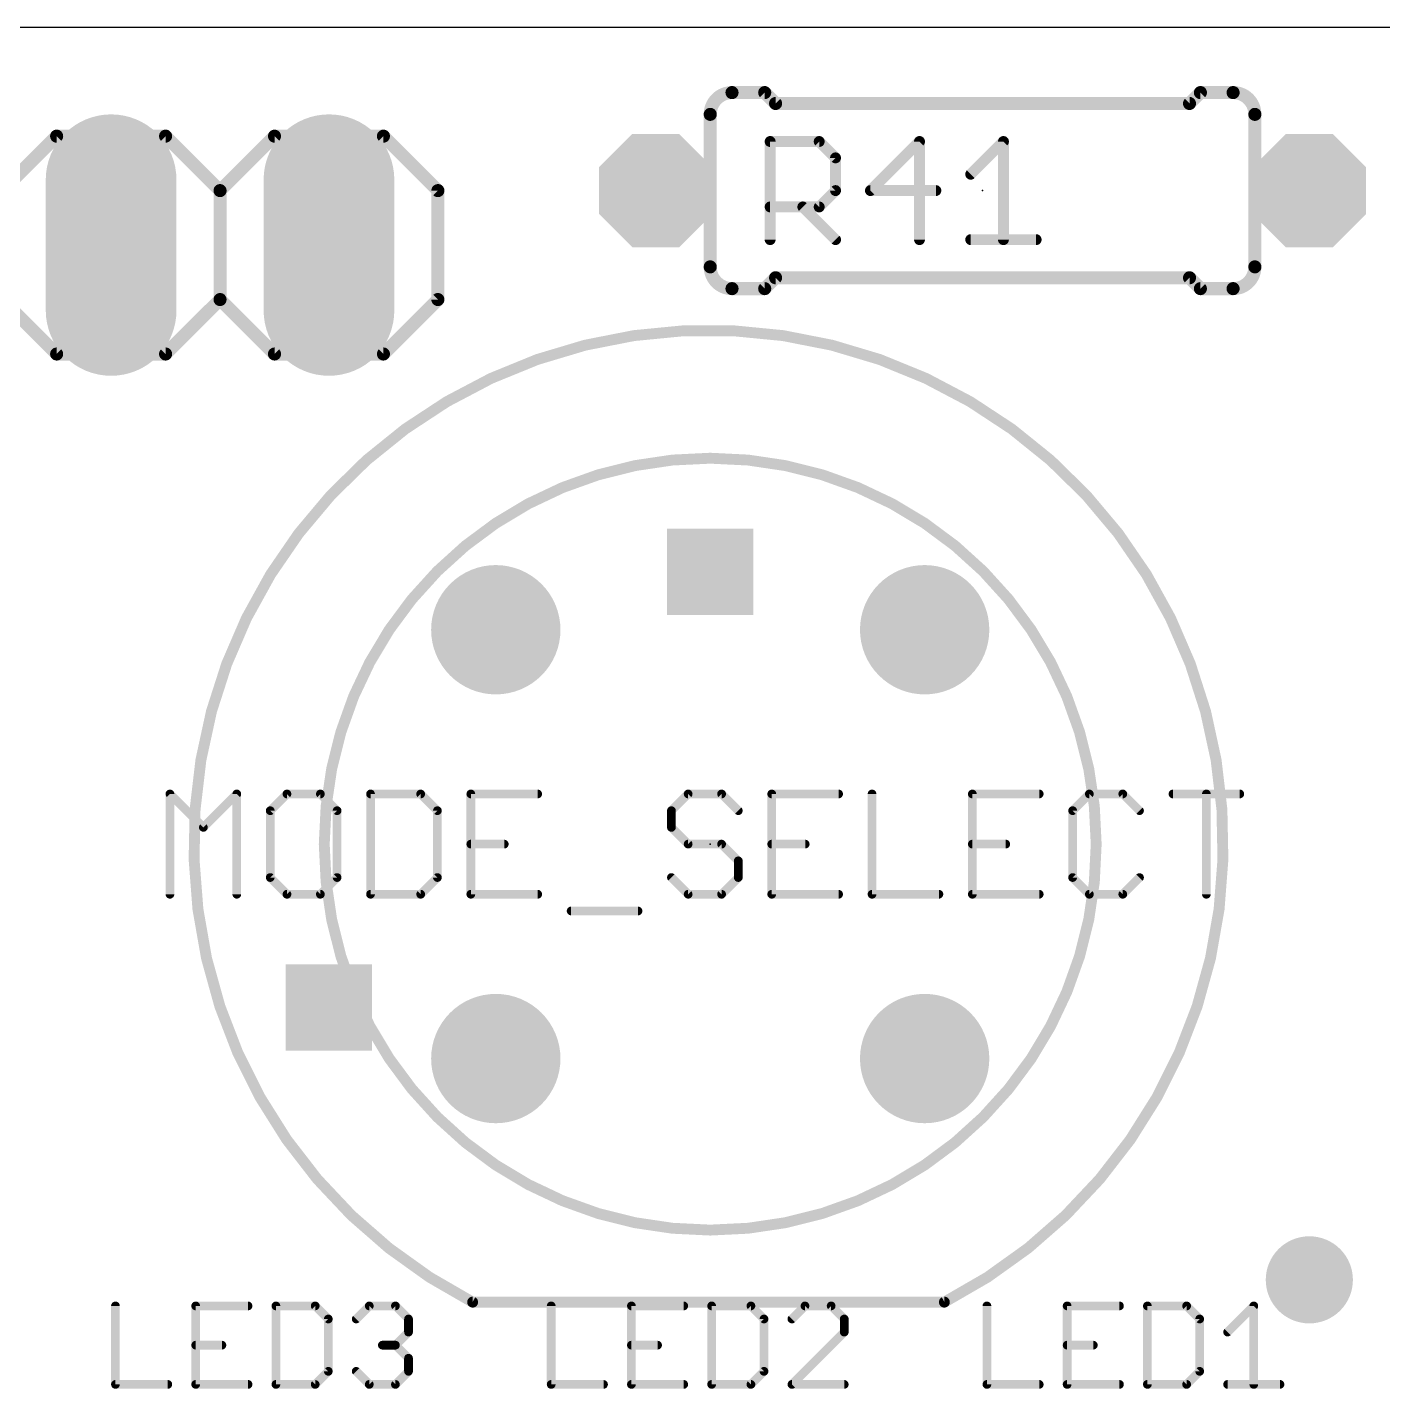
# Model space of a CAD drawing. Extents: x 0 to 103, y 0 to 38.
# Drawn here: x 26.96 to 42.77, y 22.22 to 38.1 of the extents above; entities that cross this region are included whole.
import ezdxf

# ---------------------------------------------------------------- set-up
doc = ezdxf.new("R2010")
doc.units = 0
for name, color, linetype in [('17', 110, 'CONTINUOUS'), ('18', 110, 'CONTINUOUS'), ('20', 53, 'CONTINUOUS'), ('21', 253, 'CONTINUOUS'), ('23', 53, 'CONTINUOUS'), ('25', 253, 'CONTINUOUS'), ('51', 253, 'CONTINUOUS')]:
    doc.layers.add(name, color=color, linetype=linetype)

# ---------------------------------------------------------------- blocks, each defined once
blk = doc.blocks.new('RECT')
blk.add_solid([(-0.5, -0.5), (0.5, -0.5), (-0.5, 0.5), (0.5, 0.5)])
blk = doc.blocks.new('LONGP100')
at = {"const_width": 1}
blk.add_lwpolyline([(-0.5, 0), (0.5, 0)], dxfattribs=at)
at = {"const_width": 0.5}
for points in [[(-0.5, 0.25, 1), (-0.5, -0.25)], [(0.5, -0.25, 1), (0.5, 0.25)]]:
    blk.add_lwpolyline(points, format="xyb", dxfattribs=at)
blk = doc.blocks.new('ROUNDP')
at = {"const_width": 0.5}
blk.add_lwpolyline([(0, -0.25, 1), (0, 0.25, 1), (0, -0.25)], format="xyb", dxfattribs=at)
blk = doc.blocks.new('OCTAGONP')
at = {"const_width": 0.5}
blk.add_lwpolyline([(-0.25, -0.1036), (-0.25, 0.1036), (-0.1036, 0.25), (0.1036, 0.25), (0.25, 0.1036), (0.25, -0.1036), (0.1036, -0.25), (-0.1036, -0.25), (-0.25, -0.1036), (-0.25, 0.1036)], dxfattribs=at)
blk = doc.blocks.new('SQUAREV')
blk.add_solid([(-0.5, -0.5), (0.5, -0.5), (-0.5, 0.5), (0.5, 0.5)])
blk = doc.blocks.new('ROUNDV')
at = {"const_width": 0.5}
blk.add_lwpolyline([(0, -0.25, 1), (0, 0.25, 1), (0, -0.25)], format="xyb", dxfattribs=at)

msp = doc.modelspace()

# ---------------------------------------------------------------- linework, layer by layer
at = {"layer": '20'}
msp.add_line((0, 38.1), (99.06, 38.1), dxfattribs=at)
at = {"layer": '21'}
for points, const_width in [([(35.179, 37.338, 0.4142), (34.925, 37.084)], 0.1524), ([(35.179, 37.3761, 1), (35.179, 37.2999)], 0.0762), ([(35.179, 37.2999, 1), (35.179, 37.3761)], 0.0762), ([(35.5869, 37.3649, 1), (35.5331, 37.3111)], 0.0762), ([(35.56, 37.2999, 1), (35.56, 37.3761)], 0.0762), ([(40.64, 37.3761, 1), (40.64, 37.2999)], 0.0762), ([(40.6669, 37.3111, 1), (40.6131, 37.3649)], 0.0762), ([(41.275, 37.084, 0.4142), (41.021, 37.338)], 0.1524), ([(41.021, 37.3761, 1), (41.021, 37.2999)], 0.0762), ([(41.021, 37.2999, 1), (41.021, 37.3761)], 0.0762), ([(35.687, 37.2491, 1), (35.687, 37.1729)], 0.0762), ([(35.6601, 37.1841, 1), (35.7139, 37.2379)], 0.0762), ([(40.4861, 37.2379, 1), (40.5399, 37.1841)], 0.0762), ([(40.513, 37.1729, 1), (40.513, 37.2491)], 0.0762), ([(34.8869, 37.084, 1), (34.9631, 37.084)], 0.0762), ([(41.2369, 37.084, 1), (41.3131, 37.084)], 0.0762), ([(27.305, 36.8681, 1), (27.305, 36.7919)], 0.0762), ([(27.3319, 36.8031, 1), (27.2781, 36.8569)], 0.0762), ([(28.6019, 36.8569, 1), (28.5481, 36.8031)], 0.0762), ([(28.575, 36.7919, 1), (28.575, 36.8681)], 0.0762), ([(29.845, 36.8681, 1), (29.845, 36.7919)], 0.0762), ([(29.8719, 36.8031, 1), (29.8181, 36.8569)], 0.0762), ([(31.1419, 36.8569, 1), (31.0881, 36.8031)], 0.0762), ([(31.115, 36.7919, 1), (31.115, 36.8681)], 0.0762), ([(29.2481, 36.195, 1), (29.1719, 36.195)], 0.0762), ([(29.1831, 36.2219, 1), (29.2369, 36.1681)], 0.0762), ([(29.1831, 36.1681, 1), (29.2369, 36.2219)], 0.0762), ([(31.7881, 36.195, 1), (31.7119, 36.195)], 0.0762), ([(31.7231, 36.1681, 1), (31.7769, 36.2219)], 0.0762), ([(34.925, 35.306, 0.4142), (35.179, 35.052)], 0.1524), ([(34.9631, 35.306, 1), (34.8869, 35.306)], 0.0762), ([(35.687, 35.2171, 1), (35.687, 35.1409)], 0.0762), ([(35.7139, 35.1521, 1), (35.6601, 35.2059)], 0.0762), ([(40.5399, 35.2059, 1), (40.4861, 35.1521)], 0.0762), ([(40.513, 35.1409, 1), (40.513, 35.2171)], 0.0762), ([(41.021, 35.052, 0.4142), (41.275, 35.306)], 0.1524), ([(41.3131, 35.306, 1), (41.2369, 35.306)], 0.0762), ([(35.179, 35.0901, 1), (35.179, 35.0139)], 0.0762), ([(35.179, 35.0139, 1), (35.179, 35.0901)], 0.0762), ([(35.5331, 35.0789, 1), (35.5869, 35.0251)], 0.0762), ([(35.56, 35.0139, 1), (35.56, 35.0901)], 0.0762), ([(40.64, 35.0901, 1), (40.64, 35.0139)], 0.0762), ([(40.6131, 35.0251, 1), (40.6669, 35.0789)], 0.0762), ([(41.021, 35.0901, 1), (41.021, 35.0139)], 0.0762), ([(41.021, 35.0139, 1), (41.021, 35.0901)], 0.0762), ([(29.1719, 34.925, 1), (29.2481, 34.925)], 0.0762), ([(29.2369, 34.9519, 1), (29.1831, 34.8981)], 0.0762), ([(29.2369, 34.8981, 1), (29.1831, 34.9519)], 0.0762), ([(31.7119, 34.925, 1), (31.7881, 34.925)], 0.0762), ([(31.7769, 34.8981, 1), (31.7231, 34.9519)], 0.0762), ([(37.655, 23.235, 4.121), (32.155, 23.235)], 0.127), ([(27.305, 34.3281, 1), (27.305, 34.2519)], 0.0762), ([(27.2781, 34.2631, 1), (27.3319, 34.3169)], 0.0762), ([(28.5481, 34.3169, 1), (28.6019, 34.2631)], 0.0762), ([(28.575, 34.2519, 1), (28.575, 34.3281)], 0.0762), ([(29.845, 34.3281, 1), (29.845, 34.2519)], 0.0762), ([(29.8181, 34.2631, 1), (29.8719, 34.3169)], 0.0762), ([(31.0881, 34.3169, 1), (31.1419, 34.2631)], 0.0762), ([(31.115, 34.2519, 1), (31.115, 34.3281)], 0.0762), ([(34.925, 24.075, 1), (34.925, 33.075, 1), (34.925, 24.075)], 0.127), ([(32.155, 23.2667, 1), (32.155, 23.2033)], 0.0635), ([(32.1404, 23.2068, 1), (32.1696, 23.2632)], 0.0635), ([(37.6404, 23.2632, 1), (37.6696, 23.2068)], 0.0635), ([(37.655, 23.2033, 1), (37.655, 23.2667)], 0.0635)]:
    msp.add_lwpolyline(points, format="xyb", dxfattribs=dict(at, const_width=const_width))
for points, const_width in [([(35.179, 37.338), (35.56, 37.338)], 0.1524), ([(35.687, 37.211), (35.56, 37.338)], 0.1524), ([(40.513, 37.211), (40.64, 37.338)], 0.1524), ([(41.021, 37.338), (40.64, 37.338)], 0.1524), ([(40.513, 37.211), (35.687, 37.211)], 0.1524), ([(26.67, 36.195), (27.305, 36.83)], 0.1524), ([(27.305, 36.83), (28.575, 36.83)], 0.1524), ([(28.575, 36.83), (29.21, 36.195)], 0.1524), ([(29.845, 36.83), (29.21, 36.195)], 0.1524), ([(29.845, 36.83), (31.115, 36.83)], 0.1524), ([(31.115, 36.83), (31.75, 36.195)], 0.1524), ([(29.21, 36.195), (29.21, 34.925)], 0.1524), ([(31.75, 36.195), (31.75, 34.925)], 0.1524), ([(35.687, 35.179), (35.56, 35.052)], 0.1524), ([(40.513, 35.179), (35.687, 35.179)], 0.1524), ([(40.513, 35.179), (40.64, 35.052)], 0.1524), ([(35.179, 35.052), (35.56, 35.052)], 0.1524), ([(41.021, 35.052), (40.64, 35.052)], 0.1524), ([(27.305, 34.29), (26.67, 34.925)], 0.1524), ([(29.21, 34.925), (28.575, 34.29)], 0.1524), ([(29.21, 34.925), (29.845, 34.29)], 0.1524), ([(31.75, 34.925), (31.115, 34.29)], 0.1524), ([(28.575, 34.29), (27.305, 34.29)], 0.1524), ([(31.115, 34.29), (29.845, 34.29)], 0.1524), ([(37.655, 23.235), (32.155, 23.235)], 0.127)]:
    msp.add_lwpolyline(points, dxfattribs=dict(at, const_width=const_width))
at = {"layer": '23'}
for p in [(38.1, 36.195), (34.925, 28.575)]:
    msp.add_point(p, dxfattribs=at)
at = {"layer": '25'}
for points, const_width in [([(35.6235, 35.6235), (35.6235, 36.7675)], 0.127), ([(35.6235, 36.7675), (36.1955, 36.7675)], 0.127), ([(36.1955, 36.7675), (36.3862, 36.5768)], 0.127), ([(37.3649, 36.7675), (36.7929, 36.1955)], 0.127), ([(37.3649, 35.6235), (37.3649, 36.7675)], 0.127), ([(37.9623, 36.3862), (38.3436, 36.7675)], 0.127), ([(38.3436, 36.7675), (38.3436, 35.6235)], 0.127), ([(36.3862, 36.5768), (36.3862, 36.1955)], 0.127), ([(36.3862, 36.1955), (36.1955, 36.0048)], 0.127), ([(36.7929, 36.1955), (37.5555, 36.1955)], 0.127), ([(36.1955, 36.0048), (35.6235, 36.0048)], 0.127), ([(36.0048, 36.0048), (36.3862, 35.6235)], 0.127), ([(37.9623, 35.6235), (38.7249, 35.6235)], 0.127), ([(28.6258, 27.9908), (28.6258, 29.1602)], 0.1016), ([(28.6258, 29.1602), (29.0156, 28.7704)], 0.1016), ([(29.0156, 28.7704), (29.4054, 29.1602)], 0.1016), ([(29.4054, 29.1602), (29.4054, 27.9908)], 0.1016), ([(29.9901, 29.1602), (29.7952, 28.9653)], 0.1016), ([(30.3799, 29.1602), (29.9901, 29.1602)], 0.1016), ([(30.5748, 28.9653), (30.3799, 29.1602)], 0.1016), ([(30.9646, 29.1602), (30.9646, 27.9908)], 0.1016), ([(31.5493, 29.1602), (30.9646, 29.1602)], 0.1016), ([(31.7442, 28.9653), (31.5493, 29.1602)], 0.1016), ([(32.9136, 29.1602), (32.134, 29.1602)], 0.1016), ([(32.134, 29.1602), (32.134, 27.9908)], 0.1016), ([(34.6677, 29.1602), (34.4728, 28.9653)], 0.1016), ([(35.0575, 29.1602), (34.6677, 29.1602)], 0.1016), ([(35.2524, 28.9653), (35.0575, 29.1602)], 0.1016), ([(36.4218, 29.1602), (35.6422, 29.1602)], 0.1016), ([(35.6422, 29.1602), (35.6422, 27.9908)], 0.1016), ([(36.8116, 29.1602), (36.8116, 27.9908)], 0.1016), ([(38.7606, 29.1602), (37.981, 29.1602)], 0.1016), ([(37.981, 29.1602), (37.981, 27.9908)], 0.1016), ([(39.3453, 29.1602), (39.1504, 28.9653)], 0.1016), ([(39.7351, 29.1602), (39.3453, 29.1602)], 0.1016), ([(39.93, 28.9653), (39.7351, 29.1602)], 0.1016), ([(40.3198, 29.1602), (41.0994, 29.1602)], 0.1016), ([(40.7096, 27.9908), (40.7096, 29.1602)], 0.1016), ([(29.7952, 28.9653), (29.7952, 28.1857)], 0.1016), ([(30.5748, 28.1857), (30.5748, 28.9653)], 0.1016), ([(31.7442, 28.1857), (31.7442, 28.9653)], 0.1016), ([(34.4728, 28.9653), (34.4728, 28.7704)], 0.1016), ([(39.1504, 28.9653), (39.1504, 28.1857)], 0.1016), ([(34.4728, 28.7704), (34.6677, 28.5755)], 0.1016), ([(32.134, 28.5755), (32.5238, 28.5755)], 0.1016), ([(34.6677, 28.5755), (35.0575, 28.5755)], 0.1016), ([(35.0575, 28.5755), (35.2524, 28.3806)], 0.1016), ([(35.6422, 28.5755), (36.032, 28.5755)], 0.1016), ([(37.981, 28.5755), (38.3708, 28.5755)], 0.1016), ([(35.2524, 28.3806), (35.2524, 28.1857)], 0.1016), ([(29.7952, 28.1857), (29.9901, 27.9908)], 0.1016), ([(30.3799, 27.9908), (30.5748, 28.1857)], 0.1016), ([(31.5493, 27.9908), (31.7442, 28.1857)], 0.1016), ([(34.6677, 27.9908), (34.4728, 28.1857)], 0.1016), ([(35.2524, 28.1857), (35.0575, 27.9908)], 0.1016), ([(39.1504, 28.1857), (39.3453, 27.9908)], 0.1016), ([(39.7351, 27.9908), (39.93, 28.1857)], 0.1016), ([(29.9901, 27.9908), (30.3799, 27.9908)], 0.1016), ([(30.9646, 27.9908), (31.5493, 27.9908)], 0.1016), ([(32.134, 27.9908), (32.9136, 27.9908)], 0.1016), ([(35.0575, 27.9908), (34.6677, 27.9908)], 0.1016), ([(35.6422, 27.9908), (36.4218, 27.9908)], 0.1016), ([(36.8116, 27.9908), (37.5912, 27.9908)], 0.1016), ([(37.981, 27.9908), (38.7606, 27.9908)], 0.1016), ([(39.3453, 27.9908), (39.7351, 27.9908)], 0.1016), ([(33.3034, 27.7959), (34.083, 27.7959)], 0.1016), ([(27.9908, 23.191), (27.9908, 22.2758)], 0.1016), ([(29.5364, 23.191), (28.9263, 23.191)], 0.1016), ([(28.9263, 23.191), (28.9263, 22.2758)], 0.1016), ([(29.8618, 23.191), (29.8618, 22.2758)], 0.1016), ([(30.3194, 23.191), (29.8618, 23.191)], 0.1016), ([(30.472, 23.0385), (30.3194, 23.191)], 0.1016), ([(30.7974, 23.0385), (30.9499, 23.191)], 0.1016), ([(30.9499, 23.191), (31.2549, 23.191)], 0.1016), ([(31.2549, 23.191), (31.4075, 23.0385)], 0.1016), ([(33.0708, 23.191), (33.0708, 22.2758)], 0.1016), ([(34.6164, 23.191), (34.0063, 23.191)], 0.1016), ([(34.0063, 23.191), (34.0063, 22.2758)], 0.1016), ([(34.9418, 23.191), (34.9418, 22.2758)], 0.1016), ([(35.3994, 23.191), (34.9418, 23.191)], 0.1016), ([(35.552, 23.0385), (35.3994, 23.191)], 0.1016), ([(36.0299, 23.191), (35.8774, 23.0385)], 0.1016), ([(36.3349, 23.191), (36.0299, 23.191)], 0.1016), ([(36.4875, 23.0385), (36.3349, 23.191)], 0.1016), ([(38.1508, 23.191), (38.1508, 22.2758)], 0.1016), ([(39.6964, 23.191), (39.0863, 23.191)], 0.1016), ([(39.0863, 23.191), (39.0863, 22.2758)], 0.1016), ([(40.0218, 23.191), (40.0218, 22.2758)], 0.1016), ([(40.4794, 23.191), (40.0218, 23.191)], 0.1016), ([(40.632, 23.0385), (40.4794, 23.191)], 0.1016), ([(40.9574, 22.8859), (41.2624, 23.191)], 0.1016), ([(41.2624, 23.191), (41.2624, 22.2758)], 0.1016), ([(30.472, 22.4283), (30.472, 23.0385)], 0.1016), ([(31.4075, 23.0385), (31.4075, 22.8859)], 0.1016), ([(35.552, 22.4283), (35.552, 23.0385)], 0.1016), ([(36.4875, 22.8859), (36.4875, 23.0385)], 0.1016), ([(40.632, 22.4283), (40.632, 23.0385)], 0.1016), ([(31.4075, 22.8859), (31.2549, 22.7334)], 0.1016), ([(35.8774, 22.2758), (36.4875, 22.8859)], 0.1016), ([(28.9263, 22.7334), (29.2314, 22.7334)], 0.1016), ([(31.2549, 22.7334), (31.1024, 22.7334)], 0.1016), ([(31.2549, 22.7334), (31.4075, 22.5809)], 0.1016), ([(34.0063, 22.7334), (34.3114, 22.7334)], 0.1016), ([(39.0863, 22.7334), (39.3914, 22.7334)], 0.1016), ([(31.4075, 22.5809), (31.4075, 22.4283)], 0.1016), ([(30.3194, 22.2758), (30.472, 22.4283)], 0.1016), ([(30.9499, 22.2758), (30.7974, 22.4283)], 0.1016), ([(31.4075, 22.4283), (31.2549, 22.2758)], 0.1016), ([(35.3994, 22.2758), (35.552, 22.4283)], 0.1016), ([(40.4794, 22.2758), (40.632, 22.4283)], 0.1016), ([(27.9908, 22.2758), (28.6009, 22.2758)], 0.1016), ([(28.9263, 22.2758), (29.5364, 22.2758)], 0.1016), ([(29.8618, 22.2758), (30.3194, 22.2758)], 0.1016), ([(31.2549, 22.2758), (30.9499, 22.2758)], 0.1016), ([(33.0708, 22.2758), (33.6809, 22.2758)], 0.1016), ([(34.0063, 22.2758), (34.6164, 22.2758)], 0.1016), ([(34.9418, 22.2758), (35.3994, 22.2758)], 0.1016), ([(36.4875, 22.2758), (35.8774, 22.2758)], 0.1016), ([(38.1508, 22.2758), (38.7609, 22.2758)], 0.1016), ([(39.0863, 22.2758), (39.6964, 22.2758)], 0.1016), ([(40.0218, 22.2758), (40.4794, 22.2758)], 0.1016), ([(40.9574, 22.2758), (41.5675, 22.2758)], 0.1016)]:
    msp.add_lwpolyline(points, dxfattribs=dict(at, const_width=const_width))
for points, const_width in [([(35.6553, 36.7675, 1), (35.5917, 36.7675)], 0.0635), ([(35.6235, 36.7992, 1), (35.6235, 36.7357)], 0.0635), ([(36.2179, 36.7899, 1), (36.173, 36.745)], 0.0635), ([(36.1955, 36.7357, 1), (36.1955, 36.7992)], 0.0635), ([(37.3966, 36.7675, 1), (37.3331, 36.7675)], 0.0635), ([(37.3873, 36.745, 1), (37.3424, 36.7899)], 0.0635), ([(38.3754, 36.7675, 1), (38.3119, 36.7675)], 0.0635), ([(38.3661, 36.745, 1), (38.3212, 36.7899)], 0.0635), ([(36.4179, 36.5768, 1), (36.3544, 36.5768)], 0.0635), ([(36.3637, 36.5544, 1), (36.4086, 36.5993)], 0.0635), ([(37.9398, 36.4086, 1), (37.9847, 36.3637)], 0.0635), ([(36.3544, 36.1955, 1), (36.4179, 36.1955)], 0.0635), ([(36.4086, 36.173, 1), (36.3637, 36.2179)], 0.0635), ([(36.7929, 36.2272, 1), (36.7929, 36.1637)], 0.0635), ([(36.7704, 36.2179, 1), (36.8153, 36.173)], 0.0635), ([(37.5555, 36.1637, 1), (37.5555, 36.2272)], 0.0635), ([(35.6235, 36.0366, 1), (35.6235, 35.9731)], 0.0635), ([(36.0273, 36.0273, 1), (35.9824, 35.9824)], 0.0635), ([(36.173, 36.0273, 1), (36.2179, 35.9824)], 0.0635), ([(36.1955, 35.9731, 1), (36.1955, 36.0366)], 0.0635), ([(35.5917, 35.6235, 1), (35.6553, 35.6235)], 0.0635), ([(36.3637, 35.601, 1), (36.4086, 35.646)], 0.0635), ([(37.3331, 35.6235, 1), (37.3966, 35.6235)], 0.0635), ([(37.9623, 35.6553, 1), (37.9623, 35.5917)], 0.0635), ([(38.3119, 35.6235, 1), (38.3754, 35.6235)], 0.0635), ([(38.7249, 35.5917, 1), (38.7249, 35.6553)], 0.0635), ([(28.6438, 29.1782, 1), (28.6078, 29.1422)], 0.0508), ([(28.6512, 29.1602, 1), (28.6004, 29.1602)], 0.0508), ([(29.4308, 29.1602, 1), (29.38, 29.1602)], 0.0508), ([(29.4234, 29.1422, 1), (29.3874, 29.1782)], 0.0508), ([(29.9901, 29.1856, 1), (29.9901, 29.1348)], 0.0508), ([(30.0081, 29.1422, 1), (29.9721, 29.1782)], 0.0508), ([(30.3979, 29.1782, 1), (30.3619, 29.1422)], 0.0508), ([(30.3799, 29.1348, 1), (30.3799, 29.1856)], 0.0508), ([(30.99, 29.1602, 1), (30.9392, 29.1602)], 0.0508), ([(30.9646, 29.1856, 1), (30.9646, 29.1348)], 0.0508), ([(31.5673, 29.1782, 1), (31.5313, 29.1422)], 0.0508), ([(31.5493, 29.1348, 1), (31.5493, 29.1856)], 0.0508), ([(32.134, 29.1856, 1), (32.134, 29.1348)], 0.0508), ([(32.1594, 29.1602, 1), (32.1086, 29.1602)], 0.0508), ([(32.9136, 29.1348, 1), (32.9136, 29.1856)], 0.0508), ([(34.6677, 29.1856, 1), (34.6677, 29.1348)], 0.0508), ([(34.6856, 29.1422, 1), (34.6497, 29.1782)], 0.0508), ([(35.0754, 29.1782, 1), (35.0395, 29.1422)], 0.0508), ([(35.0575, 29.1348, 1), (35.0575, 29.1856)], 0.0508), ([(35.6422, 29.1856, 1), (35.6422, 29.1348)], 0.0508), ([(35.6676, 29.1602, 1), (35.6168, 29.1602)], 0.0508), ([(36.4218, 29.1348, 1), (36.4218, 29.1856)], 0.0508), ([(36.837, 29.1602, 1), (36.7862, 29.1602)], 0.0508), ([(37.981, 29.1856, 1), (37.981, 29.1348)], 0.0508), ([(38.0064, 29.1602, 1), (37.9556, 29.1602)], 0.0508), ([(38.7606, 29.1348, 1), (38.7606, 29.1856)], 0.0508), ([(39.3453, 29.1856, 1), (39.3453, 29.1348)], 0.0508), ([(39.3632, 29.1422, 1), (39.3273, 29.1782)], 0.0508), ([(39.753, 29.1782, 1), (39.7171, 29.1422)], 0.0508), ([(39.7351, 29.1348, 1), (39.7351, 29.1856)], 0.0508), ([(40.3198, 29.1856, 1), (40.3198, 29.1348)], 0.0508), ([(40.735, 29.1602, 1), (40.6842, 29.1602)], 0.0508), ([(41.0994, 29.1348, 1), (41.0994, 29.1856)], 0.0508), ([(29.7772, 28.9833, 1), (29.8132, 28.9473)], 0.0508), ([(29.8206, 28.9653, 1), (29.7698, 28.9653)], 0.0508), ([(30.6002, 28.9653, 1), (30.5494, 28.9653)], 0.0508), ([(30.5568, 28.9473, 1), (30.5928, 28.9833)], 0.0508), ([(31.7696, 28.9653, 1), (31.7188, 28.9653)], 0.0508), ([(31.7262, 28.9473, 1), (31.7622, 28.9833)], 0.0508), ([(34.4548, 28.9833, 1), (34.4907, 28.9473)], 0.0508), ([(34.4982, 28.9653, 1), (34.4474, 28.9653)], 0.0508), ([(35.2344, 28.9473, 1), (35.2703, 28.9833)], 0.0508), ([(39.1324, 28.9833, 1), (39.1683, 28.9473)], 0.0508), ([(39.1758, 28.9653, 1), (39.125, 28.9653)], 0.0508), ([(39.912, 28.9473, 1), (39.9479, 28.9833)], 0.0508), ([(28.9976, 28.7884, 1), (29.0336, 28.7524)], 0.0508), ([(28.9976, 28.7524, 1), (29.0336, 28.7884)], 0.0508), ([(34.4907, 28.7884, 1), (34.4548, 28.7524)], 0.0508), ([(34.4474, 28.7704, 1), (34.4982, 28.7704)], 0.0508), ([(32.134, 28.6009, 1), (32.134, 28.5501)], 0.0508), ([(32.5238, 28.5501, 1), (32.5238, 28.6009)], 0.0508), ([(34.6677, 28.6009, 1), (34.6677, 28.5501)], 0.0508), ([(34.6497, 28.5575, 1), (34.6856, 28.5935)], 0.0508), ([(35.0754, 28.5935, 1), (35.0395, 28.5575)], 0.0508), ([(35.0575, 28.5501, 1), (35.0575, 28.6009)], 0.0508), ([(35.6422, 28.6009, 1), (35.6422, 28.5501)], 0.0508), ([(36.032, 28.5501, 1), (36.032, 28.6009)], 0.0508), ([(37.981, 28.6009, 1), (37.981, 28.5501)], 0.0508), ([(38.3708, 28.5501, 1), (38.3708, 28.6009)], 0.0508), ([(35.2778, 28.3806, 1), (35.227, 28.3806)], 0.0508), ([(35.2344, 28.3626, 1), (35.2703, 28.3986)], 0.0508), ([(29.8132, 28.2037, 1), (29.7772, 28.1677)], 0.0508), ([(29.7698, 28.1857, 1), (29.8206, 28.1857)], 0.0508), ([(30.5494, 28.1857, 1), (30.6002, 28.1857)], 0.0508), ([(30.5928, 28.1677, 1), (30.5568, 28.2037)], 0.0508), ([(31.7188, 28.1857, 1), (31.7696, 28.1857)], 0.0508), ([(31.7622, 28.1677, 1), (31.7262, 28.2037)], 0.0508), ([(34.4907, 28.2037, 1), (34.4548, 28.1677)], 0.0508), ([(35.227, 28.1857, 1), (35.2778, 28.1857)], 0.0508), ([(35.2703, 28.1677, 1), (35.2344, 28.2037)], 0.0508), ([(39.1683, 28.2037, 1), (39.1324, 28.1677)], 0.0508), ([(39.125, 28.1857, 1), (39.1758, 28.1857)], 0.0508), ([(39.9479, 28.1677, 1), (39.912, 28.2037)], 0.0508), ([(28.6004, 27.9908, 1), (28.6512, 27.9908)], 0.0508), ([(29.38, 27.9908, 1), (29.4308, 27.9908)], 0.0508), ([(29.9901, 28.0162, 1), (29.9901, 27.9654)], 0.0508), ([(29.9721, 27.9728, 1), (30.0081, 28.0088)], 0.0508), ([(30.3619, 28.0088, 1), (30.3979, 27.9728)], 0.0508), ([(30.3799, 27.9654, 1), (30.3799, 28.0162)], 0.0508), ([(30.9646, 28.0162, 1), (30.9646, 27.9654)], 0.0508), ([(30.9392, 27.9908, 1), (30.99, 27.9908)], 0.0508), ([(31.5313, 28.0088, 1), (31.5673, 27.9728)], 0.0508), ([(31.5493, 27.9654, 1), (31.5493, 28.0162)], 0.0508), ([(32.134, 28.0162, 1), (32.134, 27.9654)], 0.0508), ([(32.1086, 27.9908, 1), (32.1594, 27.9908)], 0.0508), ([(32.9136, 27.9654, 1), (32.9136, 28.0162)], 0.0508), ([(34.6677, 28.0162, 1), (34.6677, 27.9654)], 0.0508), ([(34.6497, 27.9728, 1), (34.6856, 28.0088)], 0.0508), ([(35.0395, 28.0088, 1), (35.0754, 27.9728)], 0.0508), ([(35.0575, 27.9654, 1), (35.0575, 28.0162)], 0.0508), ([(35.6422, 28.0162, 1), (35.6422, 27.9654)], 0.0508), ([(35.6168, 27.9908, 1), (35.6676, 27.9908)], 0.0508), ([(36.4218, 27.9654, 1), (36.4218, 28.0162)], 0.0508), ([(36.8116, 28.0162, 1), (36.8116, 27.9654)], 0.0508), ([(36.7862, 27.9908, 1), (36.837, 27.9908)], 0.0508), ([(37.5912, 27.9654, 1), (37.5912, 28.0162)], 0.0508), ([(37.981, 28.0162, 1), (37.981, 27.9654)], 0.0508), ([(37.9556, 27.9908, 1), (38.0064, 27.9908)], 0.0508), ([(38.7606, 27.9654, 1), (38.7606, 28.0162)], 0.0508), ([(39.3453, 28.0162, 1), (39.3453, 27.9654)], 0.0508), ([(39.3273, 27.9728, 1), (39.3632, 28.0088)], 0.0508), ([(39.7171, 28.0088, 1), (39.753, 27.9728)], 0.0508), ([(39.7351, 27.9654, 1), (39.7351, 28.0162)], 0.0508), ([(40.6842, 27.9908, 1), (40.735, 27.9908)], 0.0508), ([(33.3034, 27.8213, 1), (33.3034, 27.7705)], 0.0508), ([(34.083, 27.7705, 1), (34.083, 27.8213)], 0.0508), ([(28.0162, 23.191, 1), (27.9654, 23.191)], 0.0508), ([(28.9263, 23.2164, 1), (28.9263, 23.1656)], 0.0508), ([(28.9517, 23.191, 1), (28.9009, 23.191)], 0.0508), ([(29.5364, 23.1656, 1), (29.5364, 23.2164)], 0.0508), ([(29.8872, 23.191, 1), (29.8364, 23.191)], 0.0508), ([(29.8618, 23.2164, 1), (29.8618, 23.1656)], 0.0508), ([(30.3374, 23.2089, 1), (30.3015, 23.173)], 0.0508), ([(30.3194, 23.1656, 1), (30.3194, 23.2164)], 0.0508), ([(30.9499, 23.2164, 1), (30.9499, 23.1656)], 0.0508), ([(30.9678, 23.173, 1), (30.9319, 23.2089)], 0.0508), ([(31.2729, 23.2089, 1), (31.237, 23.173)], 0.0508), ([(31.2549, 23.1656, 1), (31.2549, 23.2164)], 0.0508), ([(33.0962, 23.191, 1), (33.0454, 23.191)], 0.0508), ([(34.0063, 23.2164, 1), (34.0063, 23.1656)], 0.0508), ([(34.0317, 23.191, 1), (33.9809, 23.191)], 0.0508), ([(34.6164, 23.1656, 1), (34.6164, 23.2164)], 0.0508), ([(34.9672, 23.191, 1), (34.9164, 23.191)], 0.0508), ([(34.9418, 23.2164, 1), (34.9418, 23.1656)], 0.0508), ([(35.4174, 23.2089, 1), (35.3815, 23.173)], 0.0508), ([(35.3994, 23.1656, 1), (35.3994, 23.2164)], 0.0508), ([(36.0299, 23.2164, 1), (36.0299, 23.1656)], 0.0508), ([(36.0478, 23.173, 1), (36.0119, 23.2089)], 0.0508), ([(36.3529, 23.2089, 1), (36.317, 23.173)], 0.0508), ([(36.3349, 23.1656, 1), (36.3349, 23.2164)], 0.0508), ([(38.1762, 23.191, 1), (38.1254, 23.191)], 0.0508), ([(39.0863, 23.2164, 1), (39.0863, 23.1656)], 0.0508), ([(39.1117, 23.191, 1), (39.0609, 23.191)], 0.0508), ([(39.6964, 23.1656, 1), (39.6964, 23.2164)], 0.0508), ([(40.0472, 23.191, 1), (39.9964, 23.191)], 0.0508), ([(40.0218, 23.2164, 1), (40.0218, 23.1656)], 0.0508), ([(40.4974, 23.2089, 1), (40.4615, 23.173)], 0.0508), ([(40.4794, 23.1656, 1), (40.4794, 23.2164)], 0.0508), ([(41.2878, 23.191, 1), (41.237, 23.191)], 0.0508), ([(41.2804, 23.173, 1), (41.2445, 23.2089)], 0.0508), ([(30.4974, 23.0385, 1), (30.4466, 23.0385)], 0.0508), ([(30.454, 23.0205, 1), (30.4899, 23.0564)], 0.0508), ([(30.7794, 23.0564, 1), (30.8153, 23.0205)], 0.0508), ([(31.4329, 23.0385, 1), (31.3821, 23.0385)], 0.0508), ([(31.3895, 23.0205, 1), (31.4254, 23.0564)], 0.0508), ([(35.5774, 23.0385, 1), (35.5266, 23.0385)], 0.0508), ([(35.534, 23.0205, 1), (35.5699, 23.0564)], 0.0508), ([(35.8594, 23.0564, 1), (35.8953, 23.0205)], 0.0508), ([(36.5129, 23.0385, 1), (36.4621, 23.0385)], 0.0508), ([(36.4695, 23.0205, 1), (36.5054, 23.0564)], 0.0508), ([(40.6574, 23.0385, 1), (40.6066, 23.0385)], 0.0508), ([(40.614, 23.0205, 1), (40.6499, 23.0564)], 0.0508), ([(31.3821, 22.8859, 1), (31.4329, 22.8859)], 0.0508), ([(31.4254, 22.868, 1), (31.3895, 22.9039)], 0.0508), ([(36.4621, 22.8859, 1), (36.5129, 22.8859)], 0.0508), ([(36.5054, 22.868, 1), (36.4695, 22.9039)], 0.0508), ([(40.9394, 22.9039, 1), (40.9753, 22.868)], 0.0508), ([(28.9263, 22.7588, 1), (28.9263, 22.708)], 0.0508), ([(29.2314, 22.708, 1), (29.2314, 22.7588)], 0.0508), ([(31.1024, 22.7588, 1), (31.1024, 22.708)], 0.0508), ([(31.2729, 22.7514, 1), (31.237, 22.7154)], 0.0508), ([(31.237, 22.7514, 1), (31.2729, 22.7154)], 0.0508), ([(31.2549, 22.708, 1), (31.2549, 22.7588)], 0.0508), ([(34.0063, 22.7588, 1), (34.0063, 22.708)], 0.0508), ([(34.3114, 22.708, 1), (34.3114, 22.7588)], 0.0508), ([(39.0863, 22.7588, 1), (39.0863, 22.708)], 0.0508), ([(39.3914, 22.708, 1), (39.3914, 22.7588)], 0.0508), ([(31.4329, 22.5809, 1), (31.3821, 22.5809)], 0.0508), ([(31.3895, 22.5629, 1), (31.4254, 22.5988)], 0.0508), ([(30.4466, 22.4283, 1), (30.4974, 22.4283)], 0.0508), ([(30.4899, 22.4104, 1), (30.454, 22.4463)], 0.0508), ([(30.8153, 22.4463, 1), (30.7794, 22.4104)], 0.0508), ([(31.3821, 22.4283, 1), (31.4329, 22.4283)], 0.0508), ([(31.4254, 22.4104, 1), (31.3895, 22.4463)], 0.0508), ([(35.5266, 22.4283, 1), (35.5774, 22.4283)], 0.0508), ([(35.5699, 22.4104, 1), (35.534, 22.4463)], 0.0508), ([(40.6066, 22.4283, 1), (40.6574, 22.4283)], 0.0508), ([(40.6499, 22.4104, 1), (40.614, 22.4463)], 0.0508), ([(27.9908, 22.3012, 1), (27.9908, 22.2504)], 0.0508), ([(27.9654, 22.2758, 1), (28.0162, 22.2758)], 0.0508), ([(28.6009, 22.2504, 1), (28.6009, 22.3012)], 0.0508), ([(28.9263, 22.3012, 1), (28.9263, 22.2504)], 0.0508), ([(28.9009, 22.2758, 1), (28.9517, 22.2758)], 0.0508), ([(29.5364, 22.2504, 1), (29.5364, 22.3012)], 0.0508), ([(29.8618, 22.3012, 1), (29.8618, 22.2504)], 0.0508), ([(29.8364, 22.2758, 1), (29.8872, 22.2758)], 0.0508), ([(30.3015, 22.2938, 1), (30.3374, 22.2578)], 0.0508), ([(30.3194, 22.2504, 1), (30.3194, 22.3012)], 0.0508), ([(30.9499, 22.3012, 1), (30.9499, 22.2504)], 0.0508), ([(30.9319, 22.2578, 1), (30.9678, 22.2938)], 0.0508), ([(31.237, 22.2938, 1), (31.2729, 22.2578)], 0.0508), ([(31.2549, 22.2504, 1), (31.2549, 22.3012)], 0.0508), ([(33.0708, 22.3012, 1), (33.0708, 22.2504)], 0.0508), ([(33.0454, 22.2758, 1), (33.0962, 22.2758)], 0.0508), ([(33.6809, 22.2504, 1), (33.6809, 22.3012)], 0.0508), ([(34.0063, 22.3012, 1), (34.0063, 22.2504)], 0.0508), ([(33.9809, 22.2758, 1), (34.0317, 22.2758)], 0.0508), ([(34.6164, 22.2504, 1), (34.6164, 22.3012)], 0.0508), ([(34.9418, 22.3012, 1), (34.9418, 22.2504)], 0.0508), ([(34.9164, 22.2758, 1), (34.9672, 22.2758)], 0.0508), ([(35.3815, 22.2938, 1), (35.4174, 22.2578)], 0.0508), ([(35.3994, 22.2504, 1), (35.3994, 22.3012)], 0.0508), ([(35.8594, 22.2938, 1), (35.8953, 22.2578)], 0.0508), ([(35.8774, 22.3012, 1), (35.8774, 22.2504)], 0.0508), ([(36.4875, 22.2504, 1), (36.4875, 22.3012)], 0.0508), ([(38.1508, 22.3012, 1), (38.1508, 22.2504)], 0.0508), ([(38.1254, 22.2758, 1), (38.1762, 22.2758)], 0.0508), ([(38.7609, 22.2504, 1), (38.7609, 22.3012)], 0.0508), ([(39.0863, 22.3012, 1), (39.0863, 22.2504)], 0.0508), ([(39.0609, 22.2758, 1), (39.1117, 22.2758)], 0.0508), ([(39.6964, 22.2504, 1), (39.6964, 22.3012)], 0.0508), ([(40.0218, 22.3012, 1), (40.0218, 22.2504)], 0.0508), ([(39.9964, 22.2758, 1), (40.0472, 22.2758)], 0.0508), ([(40.4615, 22.2938, 1), (40.4974, 22.2578)], 0.0508), ([(40.4794, 22.2504, 1), (40.4794, 22.3012)], 0.0508), ([(40.9574, 22.3012, 1), (40.9574, 22.2504)], 0.0508), ([(41.237, 22.2758, 1), (41.2878, 22.2758)], 0.0508), ([(41.5675, 22.2504, 1), (41.5675, 22.3012)], 0.0508)]:
    msp.add_lwpolyline(points, format="xyb", dxfattribs=dict(at, const_width=const_width))
at = {"layer": '51'}
for points, const_width in [([(34.925, 35.306), (34.925, 37.084)], 0.1524), ([(41.275, 35.306), (41.275, 37.084)], 0.1524), ([(34.29, 36.195), (34.671, 36.195)], 0.6096), ([(41.529, 36.195), (41.91, 36.195)], 0.6096)]:
    msp.add_lwpolyline(points, dxfattribs=dict(at, const_width=const_width))
for points, const_width in [([(34.9631, 37.084, 1), (34.8869, 37.084)], 0.0762), ([(41.3131, 37.084, 1), (41.2369, 37.084)], 0.0762), ([(34.29, 36.3474, 1), (34.29, 36.0426)], 0.3048), ([(34.671, 36.0426, 1), (34.671, 36.3474)], 0.3048), ([(41.529, 36.3474, 1), (41.529, 36.0426)], 0.3048), ([(41.91, 36.0426, 1), (41.91, 36.3474)], 0.3048), ([(34.8869, 35.306, 1), (34.9631, 35.306)], 0.0762), ([(41.2369, 35.306, 1), (41.3131, 35.306)], 0.0762)]:
    msp.add_lwpolyline(points, format="xyb", dxfattribs=dict(at, const_width=const_width))

# ---------------------------------------------------------------- block references
at = {"layer": '17', "xscale": 1.524, "yscale": 1.524, "rotation": 90}
for p in [(27.94, 35.56), (27.94, 35.56), (30.48, 35.56), (30.48, 35.56)]:
    msp.add_blockref('LONGP100', p, dxfattribs=at)
at = {"layer": '17'}
for name, p, xscale, yscale in [('OCTAGONP', (34.29, 36.195), 1.3208, 1.3208), ('OCTAGONP', (34.29, 36.195), 1.3208, 1.3208), ('OCTAGONP', (41.91, 36.195), 1.3208, 1.3208), ('OCTAGONP', (41.91, 36.195), 1.3208, 1.3208), ('ROUNDP', (32.425, 31.075), 1.508, 1.508), ('ROUNDP', (32.425, 31.075), 1.508, 1.508), ('ROUNDP', (37.425, 31.075), 1.508, 1.508), ('ROUNDP', (37.425, 31.075), 1.508, 1.508), ('ROUNDP', (32.425, 26.075), 1.508, 1.508), ('ROUNDP', (32.425, 26.075), 1.508, 1.508), ('ROUNDP', (37.425, 26.075), 1.508, 1.508), ('ROUNDP', (37.425, 26.075), 1.508, 1.508)]:
    msp.add_blockref(name, p, dxfattribs=dict(at, xscale=xscale, yscale=yscale))
at = {"layer": '18'}
for name, p, xscale, yscale in [('SQUAREV', (34.925, 31.75), 1.0064, 1.0064), ('SQUAREV', (34.925, 31.75), 1.0064, 1.0064), ('SQUAREV', (30.48, 26.67), 1.0064, 1.0064), ('SQUAREV', (30.48, 26.67), 1.0064, 1.0064), ('ROUNDV', (41.91, 23.495), 1.016, 1.016), ('ROUNDV', (41.91, 23.495), 1.016, 1.016)]:
    msp.add_blockref(name, p, dxfattribs=dict(at, xscale=xscale, yscale=yscale))
at = {"layer": '51'}
for p, xscale, yscale in [((34.798, 36.195), 0.254, 0.6096), ((41.402, 36.195), 0.254, 0.6096), ((27.94, 35.56), 0.508, 0.508), ((30.48, 35.56), 0.508, 0.508)]:
    msp.add_blockref('RECT', p, dxfattribs=dict(at, xscale=xscale, yscale=yscale))

doc.saveas('drawing.dxf')
